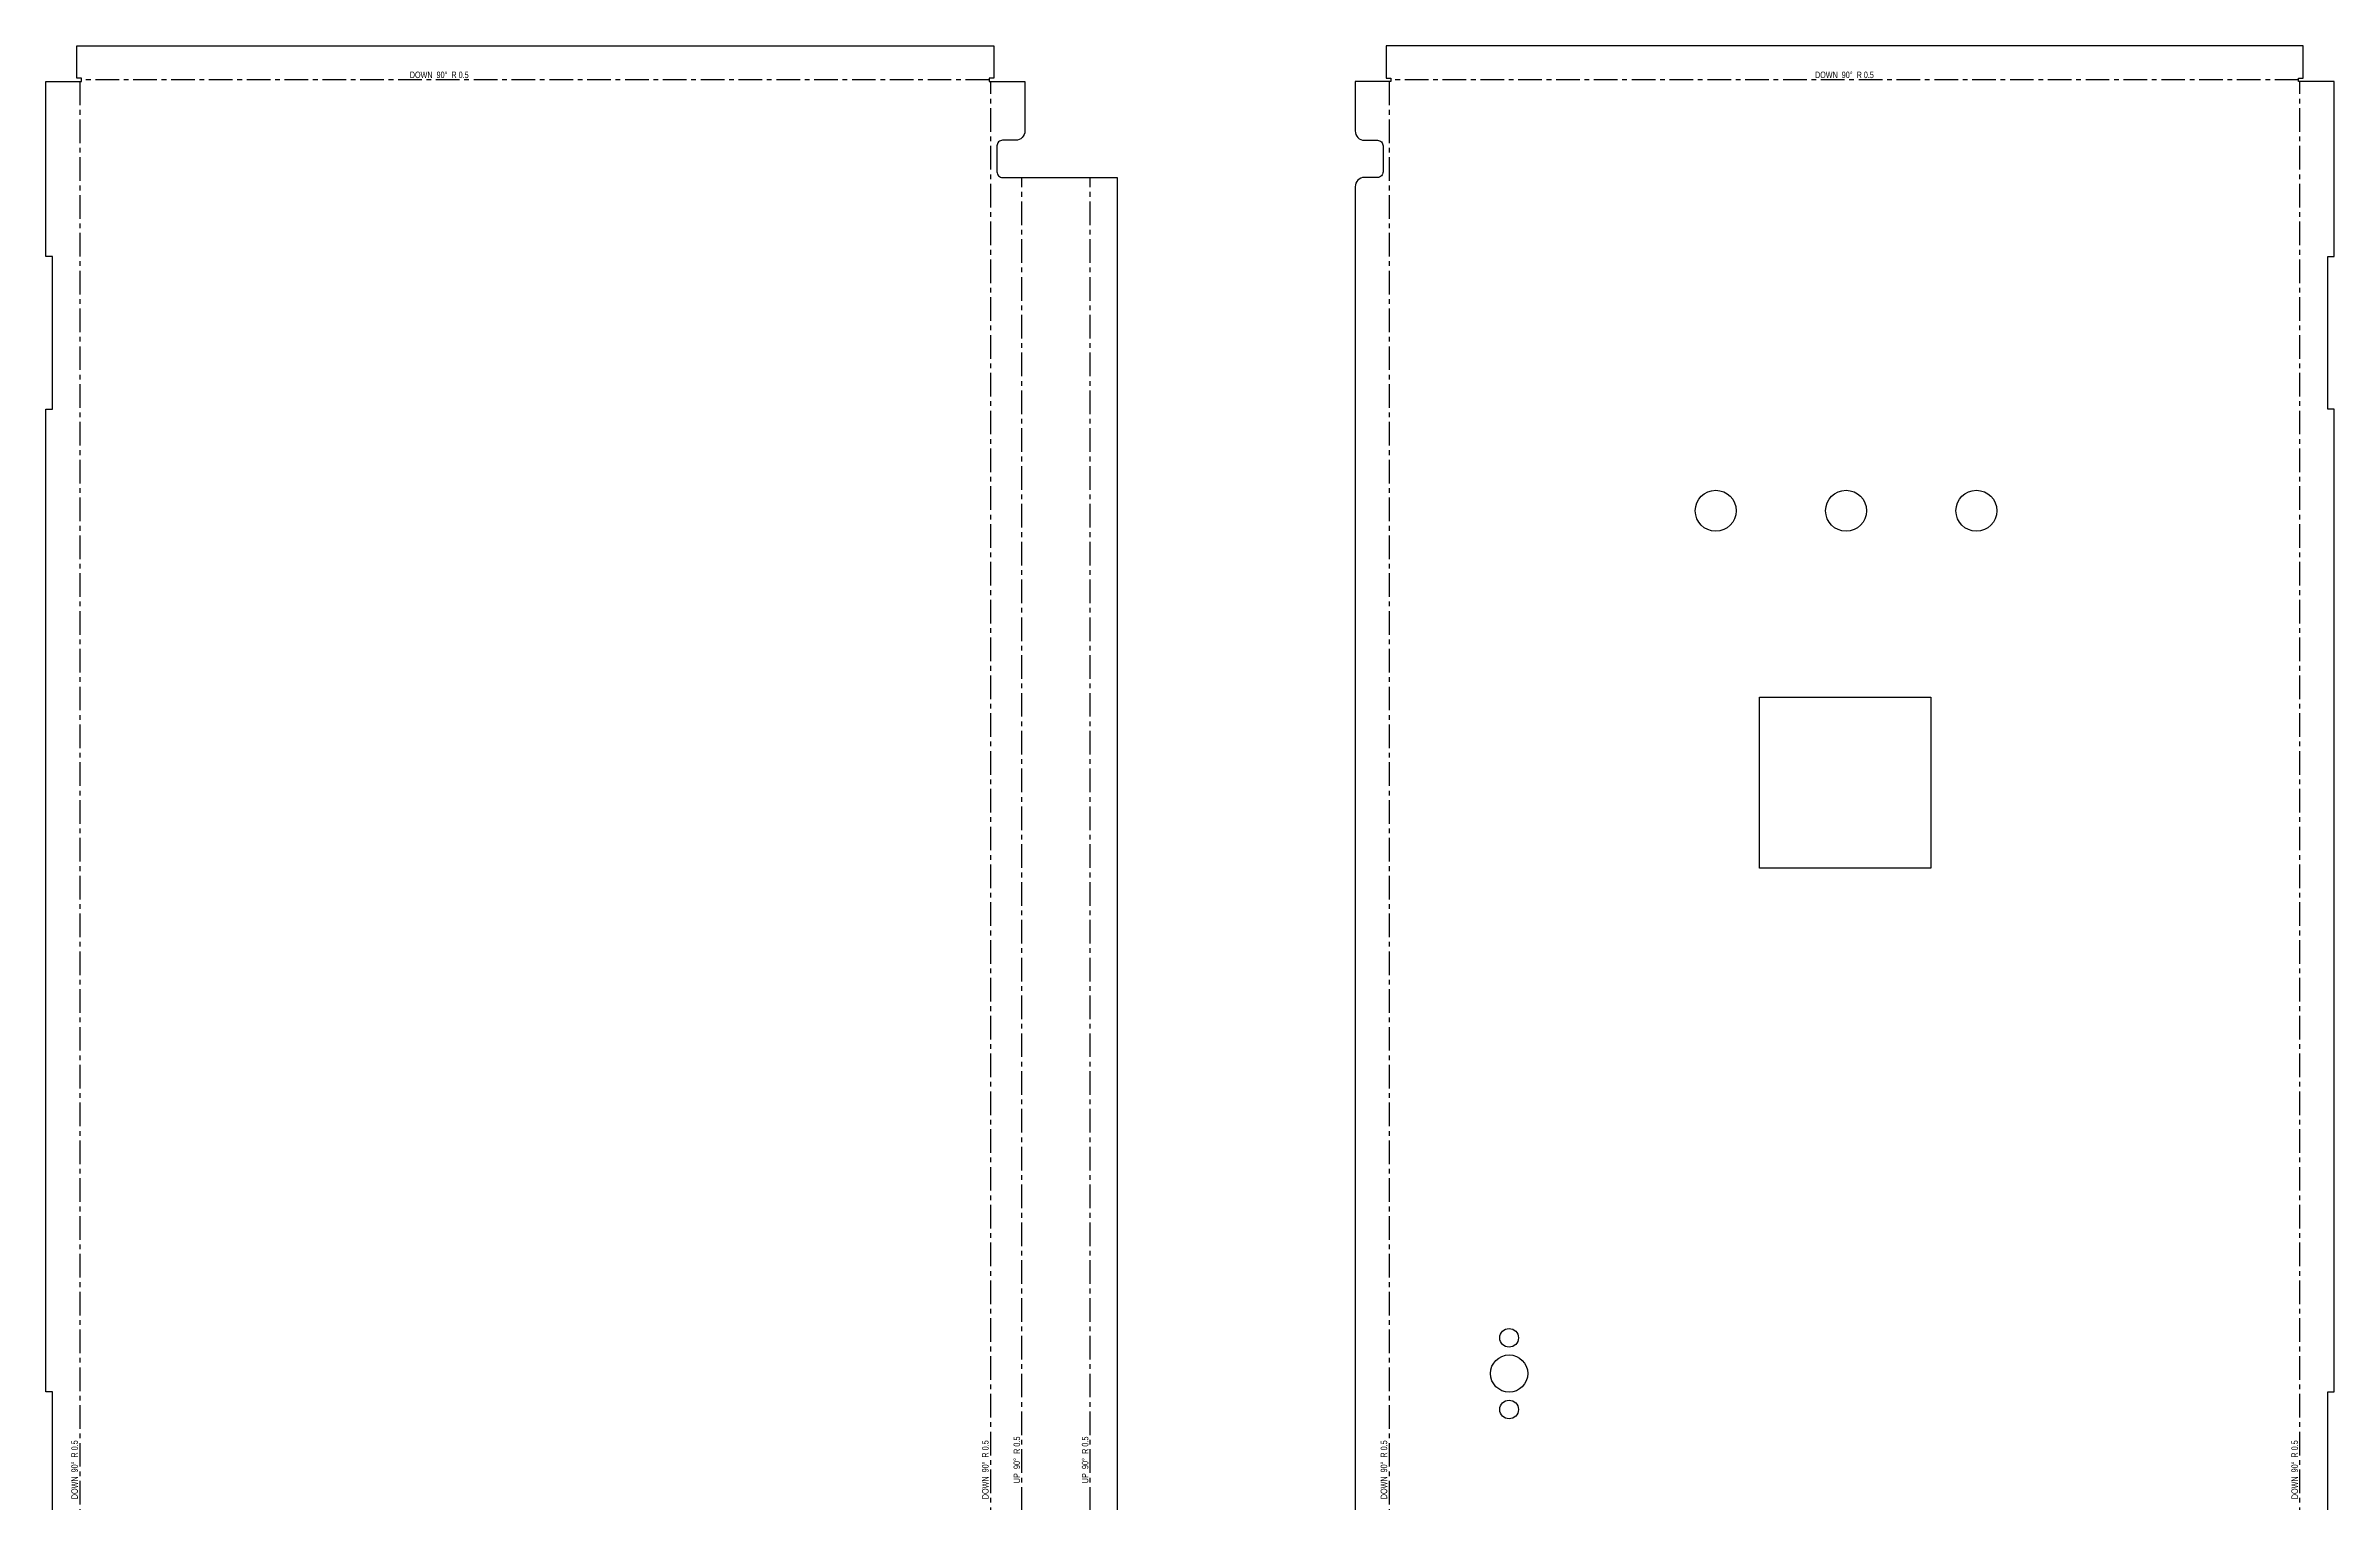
# Model space of a CAD drawing. Header units: inches. Extents: x 931 to 7871, y 712 to 4412.
# Drawn here: x 3024 to 4253, y 1611 to 2394 of the extents above; entities that cross this region are included whole.
import ezdxf

# ---------------------------------------------------------------- set-up
doc = ezdxf.new("R2010")
doc.units = ezdxf.units.IN
doc.header["$MEASUREMENT"] = 0
doc.linetypes.add('CENTERX2', pattern=[20.32, 12.7, -2.54, 2.54, -2.54])
doc.layers.add('Bending Lines', color=4, linetype='Continuous')
doc.styles.add('SLDTEXTSTYLE0', font='TXT', dxfattribs={"width": 0.660714})
doc.styles.add('SLDTEXTSTYLE1', font='TXT', dxfattribs={"width": 0.671875})

msp = doc.modelspace()

# ---------------------------------------------------------------- linework, layer by layer
at = {"color": 7, "linetype": 'Continuous', "lineweight": 25}
for p, q in [((4249.8, 2198.7), (4249.8, 2280.7)), ((4249.8, 2280.7), (4253.3, 2280.7)), ((4253.3, 2198.7), (4249.8, 2198.7)), ((4249.8, 1588.7), (4249.8, 1670.7)), ((4249.8, 1670.7), (4253.3, 1670.7))]:
    msp.add_line(p, q, dxfattribs=at)
for points in [[(3027.6, 1588.7), (3027.6, 1670.7), (3024.1, 1670.7), (3024.1, 2198.7), (3027.6, 2198.7), (3027.6, 2280.7), (3024.1, 2280.7), (3024.1, 2374.7), (3043.3, 2374.7), (3043.3, 2376.5), (3040.8, 2376.5), (3040.8, 2394), (3533.3, 2394), (3533.3, 2376.5), (3530.8, 2376.5), (3530.8, 2374.7), (3550, 2374.7), (3550, 2348.2, -0.414214), (3545, 2343.2), (3538, 2343.2, 0.414214), (3535, 2340.2), (3535, 2326.2, 0.414214), (3538, 2323.2), (3544.5, 2323.2), (3544.5, 2323.2), (3599.5, 2323.2), (3599.5, 936.2)], [(4253.3, 2280.7), (4253.3, 2374.7), (4234.1, 2374.7), (4234.1, 2376.5), (4236.6, 2376.5), (4236.6, 2394), (3744.1, 2394), (3744.1, 2376.5), (3746.6, 2376.5), (3746.6, 2374.7), (3727.4, 2374.7), (3727.4, 2348.2, 0.414214), (3732.4, 2343.2), (3739.4, 2343.2, -0.414214), (3742.4, 2340.2), (3742.4, 2326.2, -0.414214), (3739.4, 2323.2), (3732.4, 2323.2, 0.414214), (3727.4, 2318.2), (3727.4, 941.2, 0.414214)]]:
    msp.add_lwpolyline(points, format="xyb", dxfattribs=at)
msp.add_lwpolyline([(4253.3, 1670.7), (4253.3, 2198.7)], dxfattribs=at)
msp.add_lwpolyline([(4036.6, 1952), (3944.6, 1952), (3944.6, 2044), (4036.6, 2044)], close=True, dxfattribs=at)
for centre, radius in [((3921.1, 2144.1), 11), ((3991.1, 2144.1), 11), ((4061.1, 2144.1), 11), ((3810.1, 1699.7), 5), ((3810.1, 1680.5), 10), ((3810.1, 1661.2), 5)]:
    msp.add_circle(centre, radius, dxfattribs=at)
at = {"layer": 'Bending Lines', "linetype": 'CENTERX2'}
for p, q in [((3042.4, 2374.7), (3042.4, 884.7)), ((3530.8, 2375.6), (3043.3, 2375.6)), ((3531.7, 884.7), (3531.7, 2374.7)), ((3745.7, 2374.7), (3745.7, 884.7)), ((4234.1, 2375.6), (3746.6, 2375.6)), ((4234.9, 884.7), (4234.9, 2374.7)), ((3548.4, 936.2), (3548.4, 2323.2)), ((3585.1, 936.2), (3585.1, 2323.2))]:
    msp.add_line(p, q, dxfattribs=at)

# ---------------------------------------------------------------- texts
at = {"layer": 'Bending Lines', "linetype": 'CENTERX2', "char_height": 3.5, "attachment_point": 2, "style": 'SLDTEXTSTYLE0'}
for insert in [(3235.4, 2380.1), (3990.2, 2380.1)]:
    msp.add_mtext('DOWN  90°  R 0.5', dxfattribs=dict(at, insert=insert))
at = {"layer": 'Bending Lines', "linetype": 'CENTERX2', "char_height": 3.5, "attachment_point": 2, "rotation": 90}
for s, insert, style in [('DOWN  90°  R 0.5', (3037.8, 1628.8), 'SLDTEXTSTYLE0'), ('DOWN  90°  R 0.5', (3527, 1628.8), 'SLDTEXTSTYLE0'), ('UP  90°  R 0.5', (3543.9, 1634.1), 'SLDTEXTSTYLE1'), ('UP  90°  R 0.5', (3580.6, 1634.1), 'SLDTEXTSTYLE1'), ('DOWN  90°  R 0.5', (3741.1, 1628.8), 'SLDTEXTSTYLE0'), ('DOWN  90°  R 0.5', (4230.3, 1628.8), 'SLDTEXTSTYLE0')]:
    msp.add_mtext(s, dxfattribs=dict(at, insert=insert, style=style))

doc.saveas('drawing.dxf')
